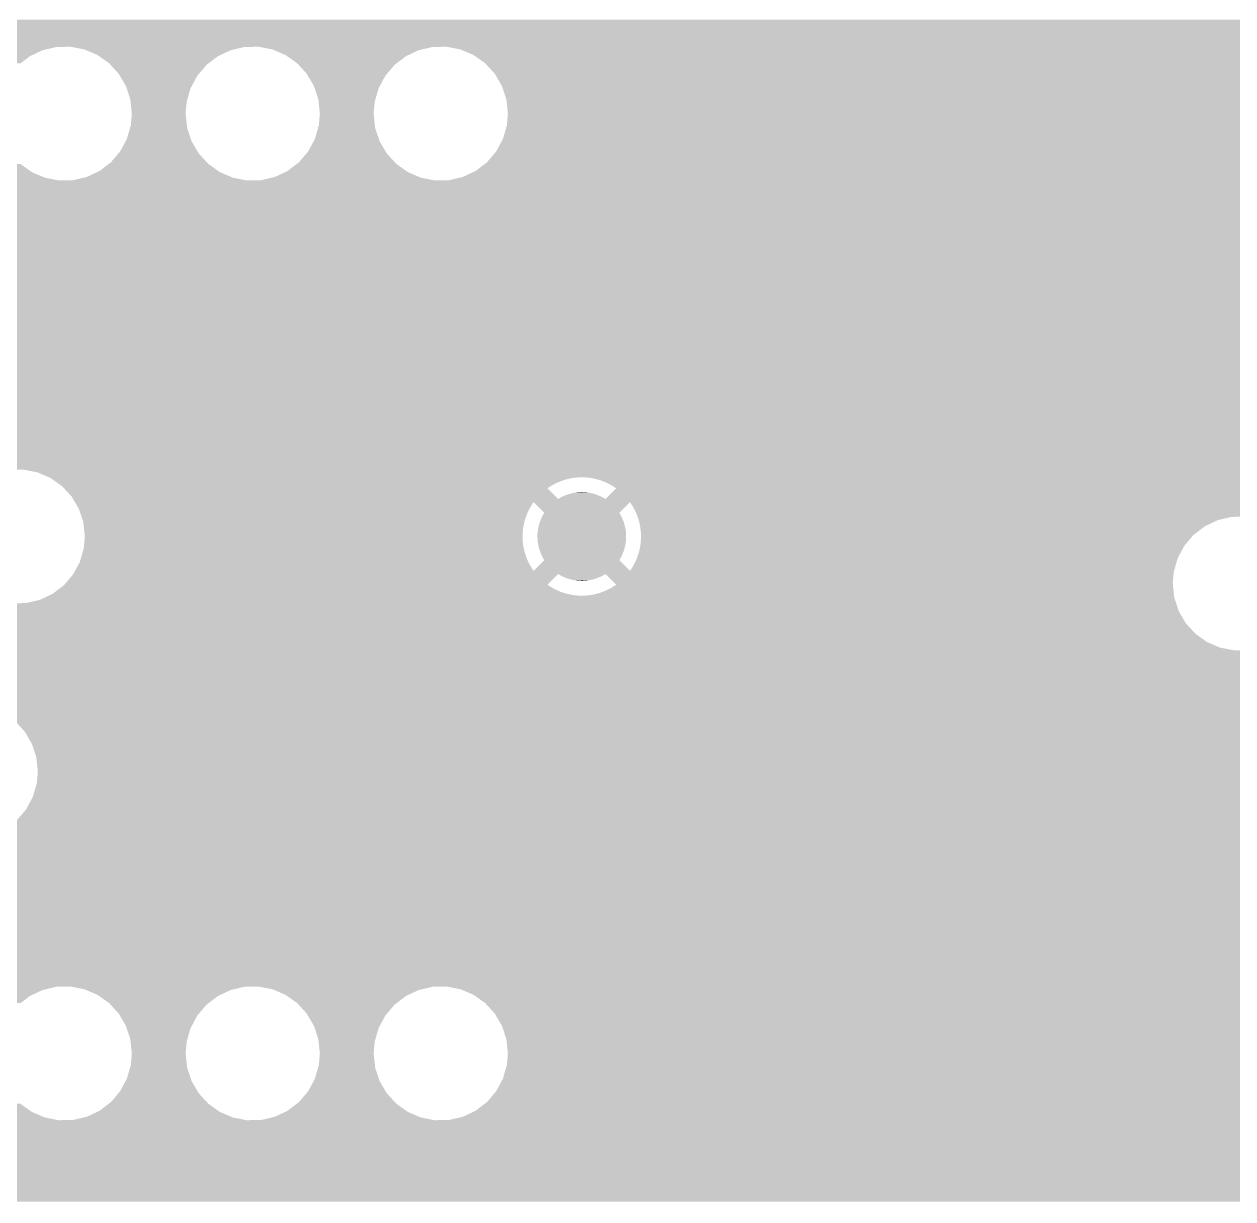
# Model space of a CAD drawing. Extents: x 295 to 953, y 10 to 290.
# Drawn here: x 714.66 to 732.62, y 237.69 to 255.15 of the extents above; entities that cross this region are included whole.
import ezdxf

# ---------------------------------------------------------------- set-up
doc = ezdxf.new("R2010")
doc.units = 0
doc.header["$LTSCALE"] = 5
doc.header["$MEASUREMENT"] = 0
doc.layers.add('PWR1', color=7, linetype='CONTINUOUS')

msp = doc.modelspace()

# ---------------------------------------------------------------- linework, layer by layer
at = {"layer": 'PWR1'}
for points in [[(554.197, 255.085), (554.209, 255.22), (773.114, 255.085), (773.23, 255.22)], [(554.151, 254.899), (554.194, 255.045), (773.014, 254.899), (773.093, 255.045)], [(554.194, 255.045), (554.197, 255.085), (773.093, 255.045), (773.114, 255.085)], [(554.135, 254.843), (554.151, 254.899), (772.998, 254.843), (773.014, 254.899)], [(554.121, 254.817), (554.135, 254.843), (772.99, 254.817), (772.998, 254.843)], [(706.988, 254.813), (706.969, 254.817), (715.141, 254.813), (715.351, 254.817)], [(707.176, 254.776), (706.988, 254.813), (714.982, 254.776), (715.141, 254.813)], [(707.202, 254.765), (707.176, 254.776), (714.935, 254.765), (714.982, 254.776)], [(707.37, 254.693), (707.202, 254.765), (714.782, 254.693), (714.935, 254.765)], [(707.395, 254.675), (707.37, 254.693), (714.745, 254.675), (714.782, 254.693)], [(715.37, 254.813), (715.351, 254.817), (717.935, 254.813), (718.145, 254.817)], [(715.558, 254.776), (715.37, 254.813), (717.776, 254.776), (717.935, 254.813)], [(715.584, 254.765), (715.558, 254.776), (717.729, 254.765), (717.776, 254.776)], [(715.752, 254.693), (715.584, 254.765), (717.576, 254.693), (717.729, 254.765)], [(715.777, 254.675), (715.752, 254.693), (717.539, 254.675), (717.576, 254.693)], [(718.164, 254.813), (718.145, 254.817), (720.729, 254.813), (720.939, 254.817)], [(718.352, 254.776), (718.164, 254.813), (720.57, 254.776), (720.729, 254.813)], [(718.378, 254.765), (718.352, 254.776), (720.523, 254.765), (720.57, 254.776)], [(718.546, 254.693), (718.378, 254.765), (720.37, 254.693), (720.523, 254.765)], [(718.571, 254.675), (718.546, 254.693), (720.333, 254.675), (720.37, 254.693)], [(721.146, 254.776), (720.939, 254.817), (772.979, 254.776), (772.99, 254.817)], [(721.331, 254.697), (721.146, 254.776), (772.956, 254.697), (772.979, 254.776)], [(721.34, 254.693), (721.331, 254.697), (772.955, 254.693), (772.956, 254.697)], [(721.512, 254.571), (721.34, 254.693), (772.944, 254.571), (772.955, 254.693)], [(707.542, 254.571), (707.395, 254.675), (714.608, 254.571), (714.745, 254.675)], [(715.924, 254.571), (715.777, 254.675), (717.402, 254.571), (717.539, 254.675)], [(715.946, 254.547), (715.924, 254.571), (717.371, 254.547), (717.402, 254.571)], [(716.066, 254.415), (715.946, 254.547), (717.259, 254.415), (717.371, 254.547)], [(718.718, 254.571), (718.571, 254.675), (720.196, 254.571), (720.333, 254.675)], [(718.74, 254.547), (718.718, 254.571), (720.165, 254.547), (720.196, 254.571)], [(718.86, 254.415), (718.74, 254.547), (720.053, 254.415), (720.165, 254.547)], [(721.557, 254.522), (721.512, 254.571), (772.94, 254.522), (772.944, 254.571)], [(721.654, 254.415), (721.557, 254.522), (772.951, 254.415), (772.94, 254.522)], [(716.083, 254.386), (716.066, 254.415), (717.234, 254.386), (717.259, 254.415)], [(716.173, 254.233), (716.083, 254.386), (717.152, 254.233), (717.234, 254.386)], [(718.877, 254.386), (718.86, 254.415), (720.028, 254.386), (720.053, 254.415)], [(718.967, 254.233), (718.877, 254.386), (719.946, 254.233), (720.028, 254.386)], [(721.715, 254.312), (721.654, 254.415), (772.962, 254.312), (772.951, 254.415)], [(716.184, 254.201), (716.173, 254.233), (717.134, 254.201), (717.152, 254.233)], [(716.239, 254.033), (716.184, 254.201), (717.086, 254.033), (717.134, 254.201)], [(718.978, 254.201), (718.967, 254.233), (719.928, 254.201), (719.946, 254.233)], [(719.033, 254.033), (718.978, 254.201), (719.88, 254.033), (719.928, 254.201)], [(721.761, 254.233), (721.715, 254.312), (772.988, 254.233), (772.962, 254.312)], [(721.801, 254.112), (721.761, 254.233), (773.028, 254.112), (772.988, 254.233)], [(716.242, 253.998), (716.239, 254.033), (717.076, 253.998), (717.086, 254.033)], [(716.261, 253.823), (716.242, 253.998), (717.06, 253.823), (717.076, 253.998)], [(719.036, 253.998), (719.033, 254.033), (719.87, 253.998), (719.88, 254.033)], [(719.055, 253.823), (719.036, 253.998), (719.854, 253.823), (719.87, 253.998)], [(721.827, 254.033), (721.801, 254.112), (773.074, 254.033), (773.028, 254.112)], [(721.838, 253.93), (721.827, 254.033), (773.135, 253.93), (773.074, 254.033)], [(716.246, 253.648), (716.261, 253.823), (717.079, 253.648), (717.06, 253.823)], [(719.04, 253.648), (719.055, 253.823), (719.873, 253.648), (719.854, 253.823)], [(721.849, 253.823), (721.838, 253.93), (773.232, 253.823), (773.135, 253.93)], [(721.845, 253.774), (721.849, 253.823), (773.277, 253.774), (773.232, 253.823)], [(716.187, 253.446), (716.235, 253.613), (717.138, 253.446), (717.082, 253.613)], [(716.235, 253.613), (716.246, 253.648), (717.082, 253.613), (717.079, 253.648)], [(718.981, 253.446), (719.029, 253.613), (719.932, 253.446), (719.876, 253.613)], [(719.029, 253.613), (719.04, 253.648), (719.876, 253.613), (719.873, 253.648)], [(721.811, 253.569), (721.834, 253.648), (773.643, 253.569), (773.458, 253.648)], [(721.834, 253.652), (721.845, 253.774), (773.449, 253.652), (773.277, 253.774)], [(721.834, 253.648), (721.834, 253.652), (773.458, 253.648), (773.449, 253.652)], [(716.169, 253.413), (716.187, 253.446), (717.148, 253.413), (717.138, 253.446)], [(718.963, 253.413), (718.981, 253.446), (719.942, 253.413), (719.932, 253.446)], [(721.675, 253.26), (721.775, 253.446), (849.683, 253.26), (849.683, 253.446)], [(721.775, 253.446), (721.799, 253.528), (849.683, 253.446), (849.683, 253.528)], [(721.799, 253.528), (721.811, 253.569), (773.85, 253.528), (773.643, 253.569)], [(716.062, 253.231), (716.087, 253.26), (717.255, 253.231), (717.238, 253.26)], [(716.087, 253.26), (716.169, 253.413), (717.238, 253.26), (717.148, 253.413)], [(718.856, 253.231), (718.881, 253.26), (720.049, 253.231), (720.032, 253.26)], [(718.881, 253.26), (718.963, 253.413), (720.032, 253.26), (719.942, 253.413)], [(721.538, 253.099), (721.675, 253.26), (849.683, 253.099), (849.683, 253.26)], [(707.401, 252.971), (707.537, 253.076), (714.75, 252.971), (714.603, 253.076)], [(715.783, 252.971), (715.919, 253.076), (717.544, 252.971), (717.397, 253.076)], [(715.919, 253.076), (715.95, 253.099), (717.397, 253.076), (717.375, 253.099)], [(715.95, 253.099), (716.062, 253.231), (717.375, 253.099), (717.255, 253.231)], [(718.577, 252.971), (718.713, 253.076), (720.338, 252.971), (720.191, 253.076)], [(718.713, 253.076), (718.744, 253.099), (720.191, 253.076), (720.169, 253.099)], [(718.744, 253.099), (718.856, 253.231), (720.169, 253.099), (720.049, 253.231)], [(721.371, 252.971), (721.538, 253.099), (849.683, 252.971), (849.683, 253.099)], [(707.21, 252.881), (707.363, 252.953), (714.943, 252.881), (714.775, 252.953)], [(707.363, 252.953), (707.401, 252.971), (714.775, 252.953), (714.75, 252.971)], [(715.592, 252.881), (715.745, 252.953), (717.737, 252.881), (717.569, 252.953)], [(715.745, 252.953), (715.783, 252.971), (717.569, 252.953), (717.544, 252.971)], [(718.386, 252.881), (718.539, 252.953), (720.531, 252.881), (720.363, 252.953)], [(718.539, 252.953), (718.577, 252.971), (720.363, 252.953), (720.338, 252.971)], [(721.18, 252.881), (721.261, 252.92), (841.952, 252.881), (842.117, 252.92)], [(721.261, 252.92), (721.305, 252.94), (842.117, 252.92), (842.402, 252.94)], [(721.305, 252.94), (721.371, 252.971), (849.683, 252.94), (849.683, 252.971)], [(636.294, 252.748), (636.15, 252.83), (841.574, 252.748), (841.776, 252.83)], [(636.335, 252.724), (636.294, 252.748), (841.535, 252.724), (841.574, 252.748)], [(636.339, 252.721), (636.335, 252.724), (841.53, 252.721), (841.535, 252.724)], [(698.096, 252.681), (697.889, 252.721), (841.462, 252.681), (841.53, 252.721)], [(706.794, 252.83), (707.005, 252.833), (715.176, 252.83), (715.157, 252.833)], [(707.005, 252.833), (707.163, 252.87), (715.157, 252.833), (714.969, 252.87)], [(707.163, 252.87), (707.21, 252.881), (714.969, 252.87), (714.943, 252.881)], [(715.176, 252.83), (715.387, 252.833), (717.97, 252.83), (717.951, 252.833)], [(715.387, 252.833), (715.545, 252.87), (717.951, 252.833), (717.763, 252.87)], [(715.545, 252.87), (715.592, 252.881), (717.763, 252.87), (717.737, 252.881)], [(717.97, 252.83), (718.181, 252.833), (720.764, 252.83), (720.745, 252.833)], [(718.181, 252.833), (718.339, 252.87), (720.745, 252.833), (720.557, 252.87)], [(718.339, 252.87), (718.386, 252.881), (720.557, 252.87), (720.531, 252.881)], [(720.764, 252.83), (720.975, 252.833), (841.776, 252.83), (841.785, 252.833)], [(720.975, 252.833), (721.067, 252.855), (841.785, 252.833), (841.839, 252.855)], [(721.067, 252.855), (721.18, 252.881), (841.839, 252.855), (841.952, 252.881)], [(698.282, 252.601), (698.096, 252.681), (841.33, 252.601), (841.462, 252.681)], [(698.29, 252.597), (698.282, 252.601), (841.326, 252.597), (841.33, 252.601)], [(698.461, 252.475), (698.29, 252.597), (841.18, 252.475), (841.326, 252.597)], [(698.515, 252.417), (698.461, 252.475), (841.111, 252.417), (841.18, 252.475)], [(698.604, 252.32), (698.515, 252.417), (841.026, 252.32), (841.111, 252.417)], [(698.673, 252.202), (698.604, 252.32), (840.923, 252.202), (841.026, 252.32)], [(698.71, 252.138), (698.673, 252.202), (840.883, 252.138), (840.923, 252.202)], [(698.769, 251.96), (698.71, 252.138), (840.771, 251.96), (840.883, 252.138)], [(698.776, 251.937), (698.769, 251.96), (840.762, 251.937), (840.771, 251.96)], [(698.799, 251.728), (698.776, 251.937), (840.672, 251.728), (840.762, 251.937)], [(698.783, 251.553), (698.796, 251.697), (840.623, 251.553), (840.659, 251.697)], [(698.796, 251.697), (698.799, 251.728), (840.659, 251.697), (840.672, 251.728)], [(698.745, 251.42), (698.783, 251.553), (840.589, 251.42), (840.623, 251.553)], [(698.624, 251.164), (698.724, 251.35), (840.568, 251.164), (840.583, 251.35)], [(698.724, 251.35), (698.745, 251.42), (840.583, 251.35), (840.589, 251.42)], [(698.488, 251.004), (698.58, 251.113), (840.572, 251.004), (840.563, 251.113)], [(698.58, 251.113), (698.624, 251.164), (840.563, 251.113), (840.568, 251.164)], [(698.32, 250.876), (698.488, 251.004), (840.582, 250.876), (840.572, 251.004)], [(636.258, 250.681), (636.33, 250.734), (840.621, 250.681), (840.608, 250.734)], [(697.713, 250.734), (697.924, 250.738), (840.608, 250.734), (840.607, 250.738)], [(697.924, 250.738), (698.129, 250.786), (840.607, 250.738), (840.596, 250.786)], [(698.129, 250.786), (698.219, 250.828), (840.596, 250.786), (840.586, 250.828)], [(698.219, 250.828), (698.32, 250.876), (840.586, 250.828), (840.582, 250.876)], [(635.821, 250.524), (635.926, 250.55), (840.663, 250.524), (840.652, 250.55)], [(635.926, 250.55), (636.047, 250.581), (840.652, 250.55), (840.645, 250.581)], [(636.047, 250.581), (636.258, 250.681), (840.645, 250.581), (840.621, 250.681)], [(618.602, 250.331), (618.588, 250.51), (840.743, 250.331), (840.669, 250.51)], [(635.589, 250.51), (635.821, 250.524), (840.669, 250.51), (840.663, 250.524)], [(618.578, 250.043), (618.599, 250.286), (840.91, 250.043), (840.761, 250.286)], [(618.599, 250.286), (618.602, 250.331), (840.761, 250.286), (840.743, 250.331)], [(618.526, 249.825), (618.576, 250.023), (841.094, 249.825), (840.926, 250.023)], [(618.576, 250.023), (618.578, 250.043), (840.926, 250.023), (840.91, 250.043)], [(618.46, 249.639), (618.506, 249.746), (841.311, 249.639), (841.186, 249.746)], [(618.506, 249.746), (618.526, 249.825), (841.186, 249.746), (841.094, 249.825)], [(618.328, 249.378), (618.394, 249.484), (841.817, 249.378), (841.565, 249.484)], [(618.394, 249.484), (618.396, 249.488), (841.565, 249.484), (841.554, 249.488)], [(618.396, 249.488), (618.46, 249.639), (841.554, 249.488), (841.311, 249.639)], [(618.27, 249.286), (618.285, 249.31), (842.379, 249.286), (842.095, 249.31)], [(618.285, 249.31), (618.328, 249.378), (842.095, 249.31), (841.817, 249.378)], [(618.231, 249.229), (618.242, 249.242), (849.683, 249.229), (849.683, 249.242)], [(618.242, 249.242), (618.27, 249.286), (849.683, 249.242), (849.683, 249.286)], [(679.048, 249.225), (679.029, 249.229), (750.066, 249.225), (750.276, 249.229)], [(679.236, 249.188), (679.048, 249.225), (749.907, 249.188), (750.066, 249.225)], [(679.262, 249.177), (679.236, 249.188), (749.86, 249.177), (749.907, 249.188)], [(679.43, 249.105), (679.262, 249.177), (749.707, 249.105), (749.86, 249.177)], [(679.455, 249.087), (679.43, 249.105), (749.67, 249.087), (749.707, 249.105)], [(679.602, 248.983), (679.455, 249.087), (749.533, 248.983), (749.67, 249.087)], [(679.624, 248.959), (679.602, 248.983), (749.502, 248.959), (749.533, 248.983)], [(679.744, 248.827), (679.624, 248.959), (749.39, 248.827), (749.502, 248.959)], [(679.761, 248.798), (679.744, 248.827), (749.365, 248.798), (749.39, 248.827)], [(679.851, 248.645), (679.761, 248.798), (749.283, 248.645), (749.365, 248.798)], [(679.862, 248.613), (679.851, 248.645), (749.265, 248.613), (749.283, 248.645)], [(679.889, 248.53), (679.862, 248.613), (749.241, 248.53), (749.265, 248.613)], [(714.86, 248.49), (714.653, 248.53), (749.23, 248.49), (749.241, 248.53)], [(715.03, 248.416), (714.86, 248.49), (749.208, 248.416), (749.23, 248.49)], [(715.038, 248.413), (715.03, 248.416), (722.865, 248.413), (722.928, 248.416)], [(715.054, 248.406), (715.038, 248.413), (722.814, 248.406), (722.865, 248.413)], [(715.056, 248.405), (715.054, 248.406), (722.803, 248.405), (722.814, 248.406)], [(715.073, 248.392), (715.056, 248.405), (722.742, 248.392), (722.803, 248.405)], [(715.097, 248.376), (715.073, 248.392), (722.681, 248.376), (722.742, 248.392)], [(723.053, 248.41), (722.99, 248.416), (749.207, 248.41), (749.208, 248.416)], [(723.115, 248.401), (723.054, 248.41), (749.206, 248.401), (749.207, 248.41)], [(723.176, 248.386), (723.115, 248.401), (749.204, 248.386), (749.206, 248.401)], [(715.126, 248.354), (715.097, 248.376), (722.622, 248.354), (722.681, 248.376)], [(715.162, 248.329), (715.126, 248.354), (722.565, 248.329), (722.622, 248.354)], [(715.203, 248.3), (715.162, 248.329), (722.509, 248.3), (722.565, 248.329)], [(715.225, 248.284), (715.203, 248.3), (722.484, 248.284), (722.509, 248.3)], [(715.241, 248.267), (715.225, 248.284), (722.456, 248.267), (722.484, 248.284)], [(715.254, 248.253), (715.241, 248.267), (722.436, 248.253), (722.456, 248.267)], [(715.368, 248.129), (715.254, 248.253), (722.561, 248.129), (722.436, 248.253)], [(723.236, 248.368), (723.176, 248.386), (749.203, 248.368), (749.204, 248.386)], [(723.294, 248.345), (723.236, 248.368), (749.201, 248.345), (749.203, 248.368)], [(723.351, 248.318), (723.294, 248.345), (749.198, 248.318), (749.201, 248.345)], [(723.299, 248.094), (723.44, 248.235), (749.206, 248.094), (749.191, 248.235)], [(723.406, 248.288), (723.351, 248.318), (749.196, 248.288), (749.198, 248.318)], [(723.458, 248.253), (723.406, 248.288), (749.193, 248.253), (749.196, 248.288)], [(723.44, 248.235), (723.458, 248.253), (749.191, 248.235), (749.193, 248.253)], [(715.388, 248.094), (715.368, 248.129), (722.595, 248.094), (722.561, 248.129)], [(715.415, 248.048), (715.388, 248.094), (749.211, 248.048), (749.206, 248.094)], [(715.446, 247.995), (715.415, 248.048), (722.196, 247.995), (722.231, 248.048)], [(722.389, 247.889), (722.231, 248.048), (723.505, 247.889), (723.664, 248.048)], [(722.595, 248.094), (722.627, 248.113), (723.299, 248.094), (723.266, 248.113)], [(722.627, 248.113), (722.643, 248.121), (723.266, 248.113), (723.252, 248.121)], [(722.643, 248.121), (722.675, 248.137), (723.252, 248.121), (723.218, 248.137)], [(722.675, 248.137), (722.692, 248.144), (723.218, 248.137), (723.203, 248.144)], [(722.692, 248.144), (722.726, 248.158), (723.203, 248.144), (723.167, 248.158)], [(722.726, 248.158), (722.744, 248.163), (723.167, 248.158), (723.152, 248.163)], [(722.744, 248.163), (722.777, 248.174), (723.152, 248.163), (723.115, 248.174)], [(722.777, 248.174), (722.797, 248.178), (723.115, 248.174), (723.1, 248.178)], [(722.797, 248.178), (722.83, 248.186), (723.1, 248.178), (723.061, 248.186)], [(722.83, 248.186), (722.851, 248.188), (723.061, 248.186), (723.047, 248.188)], [(722.851, 248.188), (722.884, 248.193), (723.047, 248.188), (723.006, 248.193)], [(722.884, 248.193), (722.91, 248.194), (723.006, 248.193), (722.993, 248.194)], [(722.91, 248.194), (722.938, 248.196), (722.993, 248.194), (722.938, 248.196)], [(723.679, 248.025), (723.664, 248.048), (749.213, 248.025), (749.211, 248.048)], [(715.474, 247.947), (715.446, 247.995), (722.169, 247.947), (722.196, 247.995)], [(715.476, 247.941), (715.474, 247.947), (722.165, 247.941), (722.169, 247.947)], [(715.495, 247.884), (715.476, 247.941), (722.138, 247.884), (722.165, 247.941)], [(715.514, 247.826), (715.495, 247.884), (722.116, 247.826), (722.138, 247.884)], [(722.367, 247.849), (722.389, 247.889), (723.528, 247.849), (723.505, 247.889)], [(723.688, 248.012), (723.679, 248.025), (749.218, 248.012), (749.213, 248.025)], [(723.72, 247.958), (723.688, 248.012), (749.236, 247.958), (749.218, 248.012)], [(723.748, 247.902), (723.72, 247.958), (749.254, 247.902), (749.236, 247.958)], [(723.772, 247.844), (723.748, 247.902), (749.273, 247.844), (749.254, 247.902)], [(715.534, 247.766), (715.514, 247.826), (722.097, 247.766), (722.116, 247.826)], [(715.54, 247.746), (715.534, 247.766), (722.093, 247.746), (722.097, 247.766)], [(715.545, 247.704), (715.54, 247.746), (722.083, 247.704), (722.093, 247.746)], [(715.551, 247.643), (715.545, 247.704), (722.073, 247.643), (722.083, 247.704)], [(722.297, 247.645), (722.306, 247.689), (723.598, 247.645), (723.588, 247.689)], [(722.306, 247.689), (722.308, 247.698), (723.588, 247.689), (723.586, 247.698)], [(722.308, 247.698), (722.32, 247.742), (723.586, 247.698), (723.573, 247.742)], [(722.32, 247.742), (722.323, 247.75), (723.573, 247.742), (723.571, 247.75)], [(722.323, 247.75), (722.339, 247.792), (723.571, 247.75), (723.554, 247.792)], [(722.339, 247.792), (722.343, 247.8), (723.554, 247.792), (723.551, 247.8)], [(722.343, 247.8), (722.362, 247.842), (723.551, 247.8), (723.531, 247.842)], [(722.362, 247.842), (722.367, 247.849), (723.531, 247.842), (723.528, 247.849)], [(723.776, 247.832), (723.772, 247.844), (749.277, 247.832), (749.273, 247.844)], [(723.777, 247.828), (723.776, 247.832), (732.603, 247.828), (732.814, 247.832)], [(723.792, 247.784), (723.777, 247.828), (732.415, 247.784), (732.603, 247.828)], [(723.793, 247.78), (723.792, 247.784), (732.398, 247.78), (732.415, 247.784)], [(723.807, 247.723), (723.793, 247.78), (732.278, 247.723), (732.398, 247.78)], [(723.813, 247.69), (723.807, 247.723), (732.207, 247.69), (732.278, 247.723)], [(723.818, 247.662), (723.813, 247.69), (732.17, 247.662), (732.207, 247.69)], [(715.558, 247.58), (715.551, 247.643), (722.068, 247.58), (722.073, 247.643)], [(715.555, 247.455), (715.561, 247.517), (722.071, 247.455), (722.067, 247.517)], [(715.563, 247.537), (715.558, 247.58), (722.067, 247.537), (722.068, 247.58)], [(715.561, 247.517), (715.563, 247.537), (722.067, 247.517), (722.067, 247.537)], [(722.288, 247.537), (722.289, 247.582), (723.606, 247.537), (723.605, 247.582)], [(722.29, 247.491), (722.288, 247.537), (723.605, 247.491), (723.606, 247.537)], [(722.289, 247.582), (722.29, 247.591), (723.605, 247.582), (723.604, 247.591)], [(722.29, 247.591), (722.295, 247.636), (723.604, 247.591), (723.599, 247.636)], [(722.295, 247.636), (722.297, 247.645), (723.599, 247.636), (723.598, 247.645)], [(723.825, 247.599), (723.818, 247.662), (732.089, 247.599), (732.17, 247.662)], [(723.826, 247.562), (723.825, 247.599), (732.04, 247.562), (732.089, 247.599)], [(723.827, 247.537), (723.826, 247.562), (732.018, 247.537), (732.04, 247.562)], [(723.826, 247.493), (723.827, 247.537), (731.981, 247.493), (732.018, 247.537)], [(715.521, 247.271), (715.538, 247.331), (722.108, 247.271), (722.091, 247.331)], [(715.538, 247.331), (715.547, 247.362), (722.091, 247.331), (722.085, 247.362)], [(715.547, 247.362), (715.55, 247.393), (722.085, 247.362), (722.079, 247.393)], [(715.55, 247.393), (715.555, 247.455), (722.079, 247.393), (722.071, 247.455)], [(722.29, 247.482), (722.29, 247.491), (723.604, 247.482), (723.605, 247.491)], [(722.296, 247.437), (722.29, 247.482), (723.599, 247.437), (723.604, 247.482)], [(722.297, 247.428), (722.296, 247.437), (723.597, 247.428), (723.599, 247.437)], [(722.306, 247.384), (722.297, 247.428), (723.588, 247.384), (723.597, 247.428)], [(722.308, 247.375), (722.306, 247.384), (723.586, 247.375), (723.588, 247.384)], [(722.321, 247.332), (722.308, 247.375), (723.574, 247.332), (723.586, 247.375)], [(722.323, 247.323), (722.321, 247.332), (723.571, 247.323), (723.574, 247.332)], [(722.34, 247.281), (722.323, 247.323), (723.555, 247.281), (723.571, 247.323)], [(723.797, 247.308), (723.811, 247.369), (731.852, 247.308), (731.885, 247.369)], [(723.811, 247.369), (723.816, 247.401), (731.885, 247.369), (731.903, 247.401)], [(723.816, 247.401), (723.821, 247.431), (731.903, 247.401), (731.928, 247.431)], [(723.821, 247.431), (723.826, 247.493), (731.928, 247.431), (731.981, 247.493)], [(715.456, 247.099), (715.486, 247.154), (722.184, 247.099), (722.154, 247.154)], [(715.486, 247.154), (715.488, 247.159), (722.154, 247.154), (722.152, 247.159)], [(715.488, 247.159), (715.504, 247.212), (722.152, 247.159), (722.129, 247.212)], [(715.504, 247.212), (715.521, 247.271), (722.129, 247.212), (722.108, 247.271)], [(722.231, 247.026), (722.389, 247.184), (723.664, 247.026), (723.505, 247.184)], [(722.343, 247.273), (722.34, 247.281), (723.551, 247.273), (723.555, 247.281)], [(722.363, 247.232), (722.343, 247.273), (723.532, 247.232), (723.551, 247.273)], [(722.367, 247.224), (722.363, 247.232), (723.527, 247.224), (723.532, 247.232)], [(722.389, 247.185), (722.367, 247.224), (723.505, 247.185), (723.527, 247.224)], [(722.389, 247.184), (722.389, 247.185), (723.505, 247.184), (723.505, 247.185)], [(723.729, 247.133), (723.756, 247.189), (731.779, 247.133), (731.795, 247.189)], [(723.756, 247.189), (723.766, 247.216), (731.795, 247.189), (731.803, 247.216)], [(723.766, 247.216), (723.778, 247.248), (731.803, 247.216), (731.82, 247.248)], [(723.778, 247.248), (723.797, 247.308), (731.82, 247.248), (731.852, 247.308)], [(715.258, 246.82), (715.388, 246.973), (722.436, 246.82), (722.589, 246.973)], [(715.388, 246.973), (715.391, 246.979), (722.589, 246.973), (722.595, 246.979)], [(715.391, 246.979), (715.41, 247.013), (731.741, 246.979), (731.744, 247.013)], [(715.41, 247.013), (715.416, 247.026), (731.744, 247.013), (731.748, 247.026)], [(715.416, 247.026), (715.427, 247.045), (722.231, 247.026), (722.217, 247.045)], [(715.427, 247.045), (715.456, 247.099), (722.217, 247.045), (722.184, 247.099)], [(722.628, 246.96), (722.595, 246.979), (723.267, 246.96), (723.299, 246.979)], [(722.642, 246.952), (722.628, 246.96), (723.251, 246.952), (723.267, 246.96)], [(723.44, 246.838), (723.299, 246.979), (731.729, 246.838), (731.741, 246.979)], [(723.664, 247.026), (723.698, 247.078), (731.748, 247.026), (731.763, 247.078)], [(723.698, 247.078), (723.729, 247.133), (731.763, 247.078), (731.779, 247.133)], [(715.175, 246.755), (715.216, 246.786), (722.543, 246.755), (722.488, 246.786)], [(715.216, 246.786), (715.252, 246.813), (722.488, 246.786), (722.447, 246.813)], [(715.252, 246.813), (715.258, 246.82), (722.447, 246.813), (722.436, 246.82)], [(722.676, 246.936), (722.642, 246.952), (723.219, 246.936), (723.251, 246.952)], [(722.691, 246.929), (722.676, 246.936), (723.202, 246.929), (723.219, 246.936)], [(722.727, 246.916), (722.691, 246.929), (723.169, 246.916), (723.202, 246.929)], [(722.742, 246.91), (722.727, 246.916), (723.15, 246.91), (723.169, 246.916)], [(722.779, 246.899), (722.742, 246.91), (723.117, 246.899), (723.15, 246.91)], [(722.794, 246.895), (722.779, 246.899), (723.098, 246.895), (723.117, 246.899)], [(722.833, 246.888), (722.794, 246.895), (723.064, 246.888), (723.098, 246.895)], [(722.848, 246.885), (722.833, 246.888), (723.043, 246.885), (723.064, 246.888)], [(722.889, 246.88), (722.848, 246.885), (723.01, 246.88), (723.043, 246.885)], [(722.901, 246.879), (722.889, 246.88), (722.984, 246.879), (723.01, 246.88)], [(722.956, 246.877), (722.901, 246.879), (722.956, 246.877), (722.984, 246.879)], [(723.385, 246.773), (723.438, 246.806), (731.735, 246.773), (731.732, 246.806)], [(723.438, 246.806), (723.458, 246.82), (731.732, 246.806), (731.731, 246.82)], [(723.458, 246.82), (723.44, 246.838), (731.731, 246.82), (731.729, 246.838)], [(714.893, 246.595), (714.965, 246.628), (731.762, 246.595), (731.751, 246.628)], [(714.965, 246.628), (715.025, 246.657), (731.751, 246.628), (731.748, 246.657)], [(715.025, 246.657), (715.026, 246.658), (722.966, 246.657), (722.904, 246.658)], [(715.026, 246.658), (715.038, 246.663), (722.904, 246.658), (722.841, 246.663)], [(715.038, 246.663), (715.058, 246.673), (722.841, 246.663), (722.779, 246.673)], [(715.058, 246.673), (715.084, 246.685), (722.779, 246.673), (722.727, 246.685)], [(715.084, 246.685), (715.087, 246.687), (722.727, 246.685), (722.718, 246.687)], [(715.087, 246.687), (715.111, 246.705), (722.718, 246.687), (722.658, 246.705)], [(715.111, 246.705), (715.14, 246.728), (722.658, 246.705), (722.6, 246.728)], [(715.14, 246.728), (715.175, 246.755), (722.6, 246.728), (722.543, 246.755)], [(722.966, 246.657), (723.029, 246.66), (731.748, 246.657), (731.747, 246.66)], [(723.029, 246.66), (723.091, 246.668), (731.747, 246.66), (731.747, 246.668)], [(723.091, 246.668), (723.153, 246.681), (731.747, 246.668), (731.745, 246.681)], [(723.153, 246.681), (723.213, 246.698), (731.745, 246.681), (731.744, 246.698)], [(723.213, 246.698), (723.272, 246.719), (731.744, 246.698), (731.741, 246.719)], [(723.272, 246.719), (723.329, 246.744), (731.741, 246.719), (731.739, 246.744)], [(723.329, 246.744), (723.385, 246.773), (731.739, 246.744), (731.735, 246.773)], [(538.25, 246.435), (538.224, 246.543), (731.815, 246.435), (731.779, 246.543)], [(656.711, 246.428), (656.677, 246.435), (731.817, 246.428), (731.815, 246.435)], [(656.884, 246.394), (656.711, 246.428), (731.837, 246.394), (731.817, 246.428)], [(714.477, 246.543), (714.688, 246.547), (731.779, 246.543), (731.778, 246.547)], [(714.688, 246.547), (714.893, 246.595), (731.778, 246.547), (731.762, 246.595)], [(657.078, 246.311), (656.884, 246.394), (731.885, 246.311), (731.837, 246.394)], [(657.169, 246.246), (657.078, 246.311), (731.923, 246.246), (731.885, 246.311)], [(657.25, 246.189), (657.169, 246.246), (731.976, 246.189), (731.923, 246.246)], [(657.34, 246.091), (657.25, 246.189), (732.066, 246.091), (731.976, 246.189)], [(657.392, 246.033), (657.34, 246.091), (732.147, 246.033), (732.066, 246.091)], [(657.43, 245.968), (657.392, 246.033), (732.238, 245.968), (732.147, 246.033)], [(657.479, 245.885), (657.43, 245.968), (732.431, 245.885), (732.238, 245.968)], [(657.499, 245.851), (657.479, 245.885), (732.605, 245.851), (732.431, 245.885)], [(657.501, 245.845), (657.499, 245.851), (732.638, 245.845), (732.605, 245.851)], [(657.51, 245.819), (657.501, 245.845), (761.14, 245.819), (761.154, 245.845)], [(657.537, 245.736), (657.51, 245.819), (761.116, 245.736), (761.14, 245.819)], [(687.43, 245.732), (687.411, 245.736), (758.448, 245.732), (758.658, 245.736)], [(687.618, 245.696), (687.43, 245.732), (758.289, 245.696), (758.448, 245.732)], [(687.644, 245.684), (687.618, 245.696), (758.242, 245.684), (758.289, 245.696)], [(687.812, 245.612), (687.644, 245.684), (758.089, 245.612), (758.242, 245.684)], [(687.837, 245.594), (687.812, 245.612), (758.052, 245.594), (758.089, 245.612)], [(687.984, 245.49), (687.837, 245.594), (757.915, 245.49), (758.052, 245.594)], [(688.006, 245.466), (687.984, 245.49), (757.884, 245.466), (757.915, 245.49)], [(688.126, 245.335), (688.006, 245.466), (757.772, 245.335), (757.884, 245.466)], [(688.143, 245.306), (688.126, 245.335), (757.747, 245.306), (757.772, 245.335)], [(688.233, 245.153), (688.143, 245.306), (757.665, 245.153), (757.747, 245.306)], [(688.244, 245.12), (688.233, 245.153), (757.647, 245.12), (757.665, 245.153)], [(688.271, 245.038), (688.244, 245.12), (757.623, 245.038), (757.647, 245.12)], [(714.161, 244.997), (713.954, 245.038), (757.612, 244.997), (757.623, 245.038)], [(714.346, 244.918), (714.161, 244.997), (757.589, 244.918), (757.612, 244.997)], [(714.355, 244.914), (714.346, 244.918), (757.588, 244.914), (757.589, 244.918)], [(714.527, 244.792), (714.355, 244.914), (757.577, 244.792), (757.588, 244.914)], [(714.572, 244.743), (714.527, 244.792), (757.573, 244.743), (757.577, 244.792)], [(714.669, 244.636), (714.572, 244.743), (757.584, 244.636), (757.573, 244.743)], [(714.73, 244.533), (714.669, 244.636), (757.595, 244.533), (757.584, 244.636)], [(714.776, 244.454), (714.73, 244.533), (757.621, 244.454), (757.595, 244.533)], [(714.816, 244.333), (714.776, 244.454), (757.661, 244.333), (757.621, 244.454)], [(714.842, 244.254), (714.816, 244.333), (757.707, 244.254), (757.661, 244.333)], [(714.853, 244.151), (714.842, 244.254), (757.768, 244.151), (757.707, 244.254)], [(714.864, 244.044), (714.853, 244.151), (757.865, 244.044), (757.768, 244.151)], [(714.849, 243.873), (714.86, 243.995), (758.082, 243.873), (757.91, 243.995)], [(714.86, 243.995), (714.864, 244.044), (757.91, 243.995), (757.865, 244.044)], [(714.79, 243.667), (714.814, 243.749), (849.683, 243.667), (849.683, 243.749)], [(714.814, 243.749), (714.826, 243.79), (758.483, 243.749), (758.276, 243.79)], [(714.826, 243.79), (714.849, 243.869), (758.276, 243.79), (758.091, 243.869)], [(714.849, 243.869), (714.849, 243.873), (758.091, 243.869), (758.082, 243.873)], [(714.699, 243.499), (714.748, 243.589), (773.419, 243.499), (773.609, 243.589)], [(714.748, 243.589), (714.774, 243.637), (773.609, 243.589), (773.815, 243.637)], [(714.774, 243.637), (714.776, 243.641), (773.815, 243.637), (774.025, 243.641)], [(714.776, 243.641), (714.79, 243.667), (849.683, 243.641), (849.683, 243.667)], [(714.553, 243.32), (714.596, 243.371), (773.208, 243.32), (773.251, 243.371)], [(714.596, 243.371), (714.69, 243.481), (773.251, 243.371), (773.395, 243.481)], [(714.69, 243.481), (714.699, 243.499), (773.395, 243.481), (773.419, 243.499)], [(714.195, 243.102), (714.386, 243.192), (773.056, 243.102), (773.105, 243.192)], [(714.386, 243.192), (714.409, 243.21), (773.105, 243.192), (773.114, 243.21)], [(714.409, 243.21), (714.553, 243.32), (773.114, 243.21), (773.208, 243.32)], [(525.272, 243.025), (525.272, 243.051), (773.014, 243.025), (773.028, 243.051)], [(525.272, 242.942), (525.272, 243.025), (772.99, 242.942), (773.014, 243.025)], [(713.779, 243.051), (713.99, 243.054), (773.028, 243.051), (773.03, 243.054)], [(713.99, 243.054), (714.195, 243.102), (773.03, 243.054), (773.056, 243.102)], [(698.096, 242.902), (697.889, 242.942), (772.979, 242.902), (772.99, 242.942)], [(698.281, 242.822), (698.096, 242.902), (772.956, 242.822), (772.979, 242.902)], [(698.29, 242.818), (698.281, 242.822), (772.955, 242.818), (772.956, 242.822)], [(698.461, 242.696), (698.29, 242.818), (772.944, 242.696), (772.955, 242.818)], [(698.506, 242.647), (698.461, 242.696), (772.94, 242.647), (772.944, 242.696)], [(698.604, 242.541), (698.506, 242.647), (772.951, 242.541), (772.94, 242.647)], [(698.664, 242.437), (698.604, 242.541), (772.962, 242.437), (772.951, 242.541)], [(698.71, 242.359), (698.664, 242.437), (772.988, 242.359), (772.962, 242.437)], [(698.75, 242.237), (698.71, 242.359), (773.028, 242.237), (772.988, 242.359)], [(698.776, 242.158), (698.75, 242.237), (773.074, 242.158), (773.028, 242.237)], [(698.787, 242.055), (698.776, 242.158), (773.135, 242.055), (773.074, 242.158)], [(698.799, 241.949), (698.787, 242.055), (773.232, 241.949), (773.135, 242.055)], [(698.794, 241.9), (698.799, 241.949), (773.277, 241.9), (773.232, 241.949)], [(698.76, 241.694), (698.783, 241.774), (773.643, 241.694), (773.458, 241.774)], [(698.783, 241.777), (698.794, 241.9), (773.449, 241.777), (773.277, 241.9)], [(698.783, 241.774), (698.783, 241.777), (773.458, 241.774), (773.449, 241.777)], [(698.665, 241.46), (698.724, 241.571), (807.353, 241.46), (807.504, 241.571)], [(698.724, 241.571), (698.732, 241.598), (807.504, 241.571), (807.541, 241.598)], [(698.732, 241.598), (698.748, 241.654), (807.541, 241.598), (807.658, 241.654)], [(698.748, 241.654), (698.76, 241.694), (773.85, 241.654), (773.643, 241.694)], [(698.624, 241.385), (698.665, 241.46), (807.284, 241.385), (807.353, 241.46)], [(698.32, 241.097), (698.488, 241.225), (807.075, 241.097), (807.155, 241.225)], [(698.488, 241.225), (698.542, 241.289), (807.155, 241.225), (807.194, 241.289)], [(698.542, 241.289), (698.624, 241.385), (807.194, 241.289), (807.284, 241.385)], [(698.129, 241.007), (698.236, 241.057), (781.936, 241.007), (782.133, 241.057)], [(698.236, 241.057), (698.264, 241.07), (782.133, 241.057), (782.365, 241.07)], [(698.264, 241.07), (698.308, 241.091), (807.064, 241.07), (807.072, 241.091)], [(698.308, 241.091), (698.32, 241.097), (807.072, 241.091), (807.075, 241.097)], [(642.384, 240.9), (642.368, 240.955), (781.696, 240.9), (781.813, 240.955)], [(642.4, 240.847), (642.384, 240.9), (781.624, 240.847), (781.696, 240.9)], [(697.713, 240.955), (697.924, 240.959), (781.813, 240.955), (781.821, 240.959)], [(697.924, 240.959), (698.097, 240.999), (781.821, 240.959), (781.907, 240.999)], [(698.097, 240.999), (698.129, 241.007), (781.907, 240.999), (781.936, 241.007)], [(712.576, 240.843), (712.557, 240.847), (715.141, 240.843), (715.351, 240.847)], [(712.764, 240.806), (712.576, 240.843), (714.982, 240.806), (715.141, 240.843)], [(712.79, 240.795), (712.764, 240.806), (714.935, 240.795), (714.982, 240.806)], [(712.958, 240.723), (712.79, 240.795), (714.782, 240.723), (714.935, 240.795)], [(712.983, 240.705), (712.958, 240.723), (714.745, 240.705), (714.782, 240.723)], [(713.13, 240.601), (712.983, 240.705), (714.608, 240.601), (714.745, 240.705)], [(715.37, 240.843), (715.351, 240.847), (717.935, 240.843), (718.145, 240.847)], [(715.558, 240.806), (715.37, 240.843), (717.776, 240.806), (717.935, 240.843)], [(715.584, 240.795), (715.558, 240.806), (717.729, 240.795), (717.776, 240.806)], [(715.752, 240.723), (715.584, 240.795), (717.576, 240.723), (717.729, 240.795)], [(715.777, 240.705), (715.752, 240.723), (717.539, 240.705), (717.576, 240.723)], [(715.924, 240.601), (715.777, 240.705), (717.402, 240.601), (717.539, 240.705)], [(718.164, 240.843), (718.145, 240.847), (720.729, 240.843), (720.939, 240.847)], [(718.352, 240.806), (718.164, 240.843), (720.57, 240.806), (720.729, 240.843)], [(718.378, 240.795), (718.352, 240.806), (720.523, 240.795), (720.57, 240.806)], [(718.546, 240.723), (718.378, 240.795), (720.37, 240.723), (720.523, 240.795)], [(718.571, 240.705), (718.546, 240.723), (720.333, 240.705), (720.37, 240.723)], [(718.718, 240.601), (718.571, 240.705), (720.196, 240.601), (720.333, 240.705)], [(721.146, 240.806), (720.939, 240.847), (781.568, 240.806), (781.624, 240.847)], [(721.249, 240.762), (721.146, 240.806), (781.508, 240.762), (781.568, 240.806)], [(721.34, 240.723), (721.249, 240.762), (781.472, 240.723), (781.508, 240.762)], [(721.512, 240.601), (721.34, 240.723), (781.359, 240.601), (781.472, 240.723)], [(715.946, 240.577), (715.924, 240.601), (717.371, 240.577), (717.402, 240.601)], [(716.066, 240.445), (715.946, 240.577), (717.259, 240.445), (717.371, 240.577)], [(718.74, 240.577), (718.718, 240.601), (720.165, 240.577), (720.196, 240.601)], [(718.86, 240.445), (718.74, 240.577), (720.053, 240.445), (720.165, 240.577)], [(721.521, 240.591), (721.512, 240.601), (781.35, 240.591), (781.359, 240.601)], [(721.654, 240.445), (721.521, 240.591), (781.26, 240.445), (781.35, 240.591)], [(716.083, 240.416), (716.066, 240.445), (717.234, 240.416), (717.259, 240.445)], [(716.173, 240.263), (716.083, 240.416), (717.152, 240.263), (717.234, 240.416)], [(718.877, 240.416), (718.86, 240.445), (720.028, 240.416), (720.053, 240.445)], [(718.967, 240.263), (718.877, 240.416), (719.946, 240.263), (720.028, 240.416)], [(721.685, 240.392), (721.654, 240.445), (781.227, 240.392), (781.26, 240.445)], [(721.761, 240.263), (721.685, 240.392), (781.178, 240.263), (781.227, 240.392)], [(716.184, 240.231), (716.173, 240.263), (717.134, 240.231), (717.152, 240.263)], [(716.239, 240.063), (716.184, 240.231), (717.086, 240.063), (717.134, 240.231)], [(718.978, 240.231), (718.967, 240.263), (719.928, 240.231), (719.946, 240.263)], [(719.033, 240.063), (718.978, 240.231), (719.88, 240.063), (719.928, 240.231)], [(721.79, 240.175), (721.761, 240.263), (781.145, 240.175), (781.178, 240.263)], [(721.827, 240.063), (721.79, 240.175), (781.125, 240.063), (781.145, 240.175)], [(716.242, 240.028), (716.239, 240.063), (717.076, 240.028), (717.086, 240.063)], [(716.261, 239.853), (716.242, 240.028), (717.06, 239.853), (717.076, 240.028)], [(719.036, 240.028), (719.033, 240.063), (719.87, 240.028), (719.88, 240.063)], [(719.055, 239.853), (719.036, 240.028), (719.854, 239.853), (719.87, 240.028)], [(721.839, 239.945), (721.827, 240.063), (781.105, 239.945), (781.125, 240.063)], [(716.246, 239.678), (716.261, 239.853), (717.079, 239.678), (717.06, 239.853)], [(719.04, 239.678), (719.055, 239.853), (719.873, 239.678), (719.854, 239.853)], [(721.834, 239.678), (721.849, 239.853), (781.118, 239.678), (781.101, 239.853)], [(721.849, 239.853), (721.839, 239.945), (781.101, 239.853), (781.105, 239.945)], [(716.187, 239.476), (716.235, 239.643), (717.138, 239.476), (717.082, 239.643)], [(716.235, 239.643), (716.246, 239.678), (717.082, 239.643), (717.079, 239.678)], [(718.981, 239.476), (719.029, 239.643), (719.932, 239.476), (719.876, 239.643)], [(719.029, 239.643), (719.04, 239.678), (719.876, 239.643), (719.873, 239.678)], [(721.775, 239.476), (721.817, 239.621), (781.167, 239.476), (781.124, 239.621)], [(721.817, 239.621), (721.834, 239.678), (781.124, 239.621), (781.118, 239.678)], [(716.087, 239.29), (716.169, 239.443), (717.238, 239.29), (717.148, 239.443)], [(716.169, 239.443), (716.187, 239.476), (717.148, 239.443), (717.138, 239.476)], [(718.881, 239.29), (718.963, 239.443), (720.032, 239.29), (719.942, 239.443)], [(718.963, 239.443), (718.981, 239.476), (719.942, 239.443), (719.932, 239.476)], [(721.733, 239.398), (721.775, 239.476), (781.19, 239.398), (781.167, 239.476)], [(715.95, 239.129), (716.062, 239.261), (717.375, 239.129), (717.255, 239.261)], [(716.062, 239.261), (716.087, 239.29), (717.255, 239.261), (717.238, 239.29)], [(718.744, 239.129), (718.856, 239.261), (720.169, 239.129), (720.049, 239.261)], [(718.856, 239.261), (718.881, 239.29), (720.049, 239.261), (720.032, 239.29)], [(721.59, 239.191), (721.675, 239.29), (781.297, 239.191), (781.246, 239.29)], [(721.675, 239.29), (721.733, 239.398), (781.246, 239.29), (781.19, 239.398)], [(712.989, 239.001), (713.125, 239.106), (714.75, 239.001), (714.603, 239.106)], [(715.783, 239.001), (715.919, 239.106), (717.544, 239.001), (717.397, 239.106)], [(715.919, 239.106), (715.95, 239.129), (717.397, 239.106), (717.375, 239.129)], [(718.577, 239.001), (718.713, 239.106), (720.338, 239.001), (720.191, 239.106)], [(718.713, 239.106), (718.744, 239.129), (720.191, 239.106), (720.169, 239.129)], [(721.379, 239.008), (721.538, 239.129), (781.442, 239.008), (781.346, 239.129)], [(721.538, 239.129), (721.59, 239.191), (781.346, 239.129), (781.297, 239.191)], [(712.593, 238.863), (712.751, 238.9), (715.157, 238.863), (714.969, 238.9)], [(712.751, 238.9), (712.798, 238.911), (714.969, 238.9), (714.943, 238.911)], [(712.798, 238.911), (712.951, 238.983), (714.943, 238.911), (714.775, 238.983)], [(712.951, 238.983), (712.989, 239.001), (714.775, 238.983), (714.75, 239.001)], [(715.387, 238.863), (715.545, 238.9), (717.951, 238.863), (717.763, 238.9)], [(715.545, 238.9), (715.592, 238.911), (717.763, 238.9), (717.737, 238.911)], [(715.592, 238.911), (715.745, 238.983), (717.737, 238.911), (717.569, 238.983)], [(715.745, 238.983), (715.783, 239.001), (717.569, 238.983), (717.544, 239.001)], [(718.181, 238.863), (718.339, 238.9), (720.745, 238.863), (720.557, 238.9)], [(718.339, 238.9), (718.386, 238.911), (720.557, 238.9), (720.531, 238.911)], [(718.386, 238.911), (718.539, 238.983), (720.531, 238.911), (720.363, 238.983)], [(718.539, 238.983), (718.577, 239.001), (720.363, 238.983), (720.338, 239.001)], [(720.975, 238.863), (721.18, 238.911), (781.611, 238.863), (781.555, 238.911)], [(721.18, 238.911), (721.371, 239.001), (781.555, 238.911), (781.45, 239.001)], [(721.371, 239.001), (721.379, 239.008), (781.45, 239.001), (781.442, 239.008)], [(598.779, 238.667), (598.82, 238.741), (782.043, 238.667), (781.822, 238.741)], [(598.82, 238.741), (598.839, 238.777), (781.822, 238.741), (781.759, 238.777)], [(598.839, 238.777), (598.862, 238.856), (781.759, 238.777), (781.619, 238.856)], [(598.862, 238.856), (598.863, 238.86), (781.619, 238.856), (781.616, 238.86)], [(712.382, 238.86), (712.593, 238.863), (715.176, 238.86), (715.157, 238.863)], [(715.176, 238.86), (715.387, 238.863), (717.97, 238.86), (717.951, 238.863)], [(717.97, 238.86), (718.181, 238.863), (720.764, 238.86), (720.745, 238.863)], [(720.764, 238.86), (720.975, 238.863), (781.616, 238.86), (781.611, 238.863)], [(598.653, 238.491), (598.739, 238.591), (841.554, 238.491), (841.392, 238.591)], [(598.739, 238.591), (598.763, 238.636), (841.392, 238.591), (841.32, 238.636)], [(598.763, 238.636), (598.779, 238.667), (782.274, 238.636), (782.043, 238.667)], [(598.447, 238.313), (598.536, 238.381), (842.095, 238.313), (841.817, 238.381)], [(598.536, 238.381), (598.602, 238.431), (841.817, 238.381), (841.698, 238.431)], [(598.602, 238.431), (598.653, 238.491), (841.698, 238.431), (841.554, 238.491)], [(576.264, 238.056), (576.079, 238.161), (849.683, 238.056), (849.683, 238.161)], [(597.828, 238.161), (598.039, 238.165), (849.683, 238.161), (849.683, 238.165)], [(598.039, 238.165), (598.244, 238.213), (849.683, 238.165), (849.683, 238.213)], [(598.244, 238.213), (598.404, 238.288), (849.683, 238.213), (849.683, 238.288)], [(598.404, 238.288), (598.435, 238.303), (842.379, 238.288), (842.21, 238.303)], [(598.435, 238.303), (598.447, 238.313), (842.21, 238.303), (842.095, 238.313)], [(576.268, 238.053), (576.264, 238.056), (849.683, 238.053), (849.683, 238.056)], [(651.296, 238.012), (651.089, 238.053), (849.683, 238.012), (849.683, 238.053)], [(651.49, 237.929), (651.296, 238.012), (849.683, 237.929), (849.683, 238.012)], [(651.55, 237.886), (651.49, 237.929), (849.683, 237.886), (849.683, 237.929)], [(651.56, 237.879), (651.55, 237.886), (821.331, 237.879), (821.852, 237.886)], [(651.633, 237.827), (651.56, 237.879), (820.811, 237.827), (821.331, 237.879)], [(651.662, 237.807), (651.633, 237.827), (820.701, 237.807), (820.811, 237.827)], [(651.731, 237.731), (651.662, 237.807), (820.298, 237.731), (820.701, 237.807)], [(651.804, 237.651), (651.731, 237.731), (820.01, 237.651), (820.298, 237.731)]]:
    msp.add_solid(points, dxfattribs=at)

doc.saveas('drawing.dxf')
